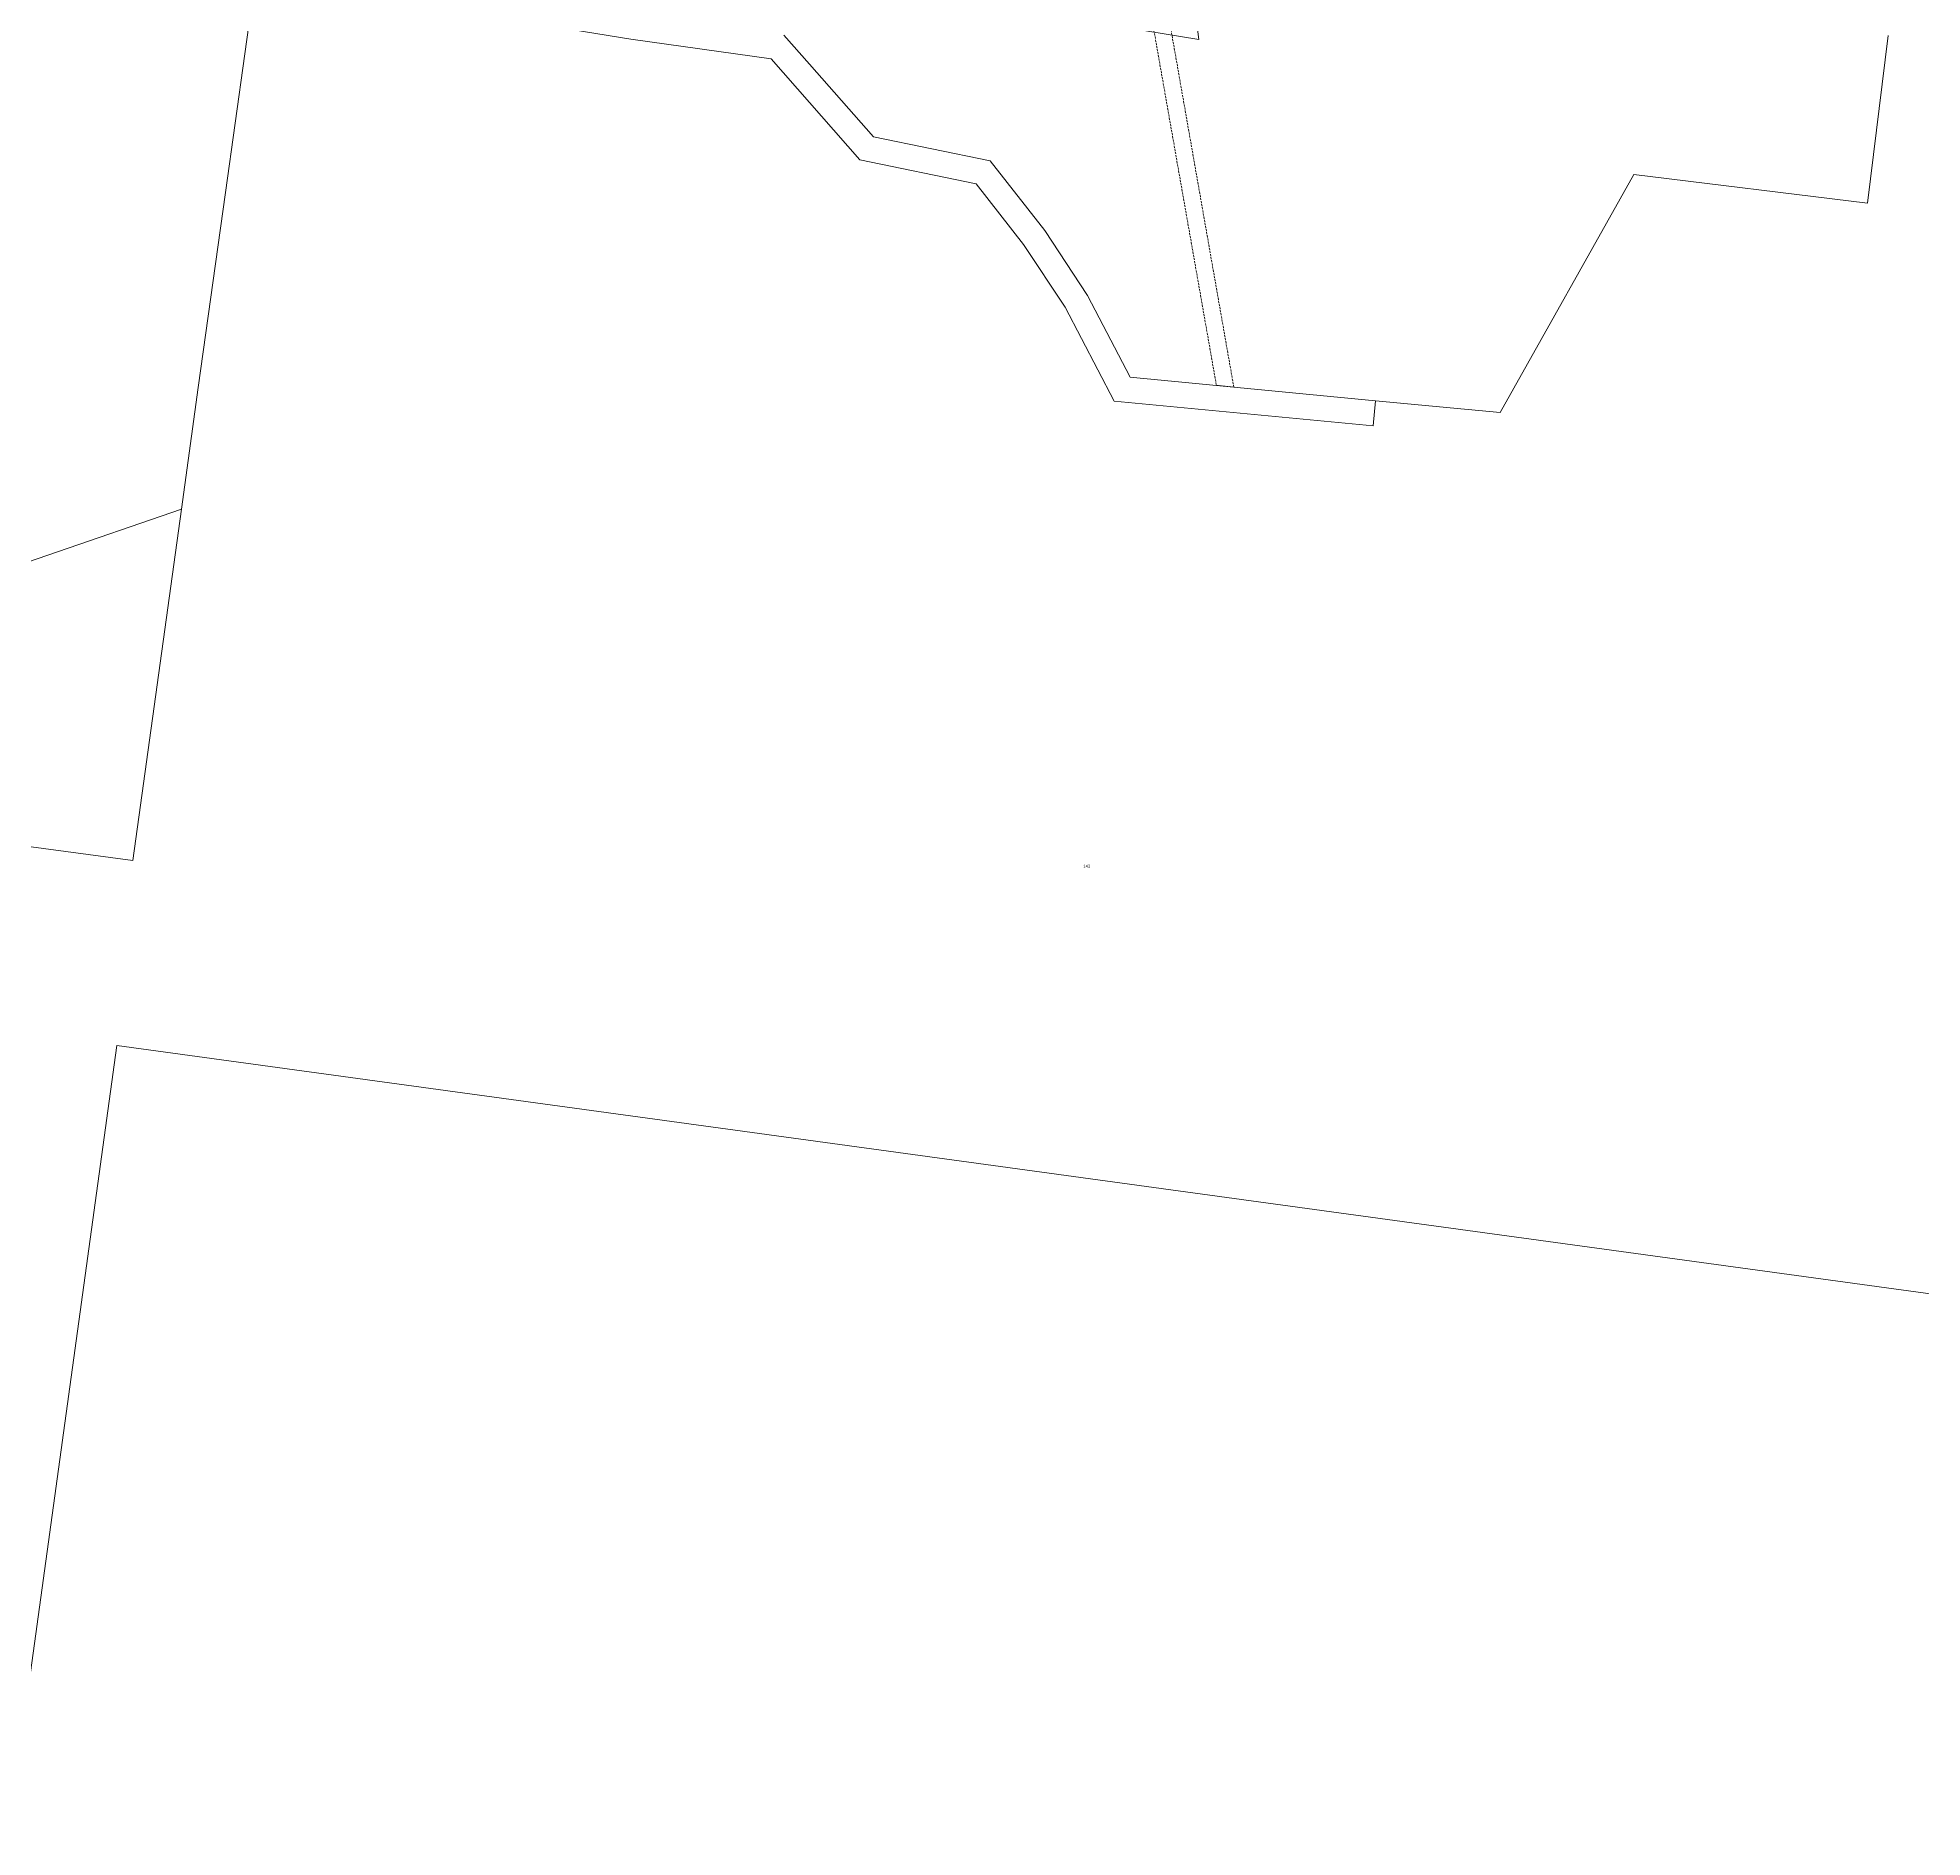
# Model space of a CAD drawing. Header units: metres. Extents: x 209078 to 212397, y 6290320 to 6293148.
# Drawn here: x 210371 to 211488, y 6290368 to 6291434 of the extents above; entities that cross this region are included whole.
import ezdxf

# ---------------------------------------------------------------- set-up
doc = ezdxf.new("R2010")
doc.units = ezdxf.units.M
doc.linetypes.add('HIDDEN', pattern=[0.375, 0.25, -0.125])
doc.linetypes.add('HIDDEN2', pattern=[0.1875, 0.125, -0.0625])
doc.layers.add('Cadastre Land Parcels_SP_EXT', color=9, linetype='Continuous', lineweight=5)
doc.layers.add('Cadastre Other Property_SP_EXT', color=9, linetype='HIDDEN', lineweight=5)
doc.styles.get("Standard").update_dxf_attribs({"font": 'arial.ttf'})

msp = doc.modelspace()

# ---------------------------------------------------------------- linework, layer by layer
at = {"layer": 'Cadastre Land Parcels_SP_EXT', "linetype": 'Continuous'}
for points in [[(210903.4, 6291458.6), (211059.3, 6291432.9), (211037, 6291609.3)], [(210499.8, 6291465.7), (210482.7, 6291342.3), (210466.6, 6291226.7), (210456.6, 6291154.6), (210427.8, 6290946.5), (210159.9, 6290982.5)], [(210665.6, 6291442.4), (210722.9, 6291433.1), (210806, 6291421.4), (210858.6, 6291361.6), (210927.4, 6291347.4), (210955.6, 6291311.5), (210980.1, 6291274.3), (211009.3, 6291218.7), (211162.6, 6291204), (211164.1, 6291218.9), (211022.6, 6291232.5), (211018.8, 6291232.9), (210993.5, 6291281.3), (210968.2, 6291319.8), (210935.8, 6291361), (210866.6, 6291375.3), (210828.8, 6291418.2), (210813.6, 6291435.4)], [(211467.8, 6291435.2), (211455.6, 6291335.9), (211317.1, 6291352.9), (211237.9, 6291211.8), (211164.1, 6291218.9), (211162.6, 6291204), (211009.3, 6291218.7), (210980.1, 6291274.3), (210955.6, 6291311.5), (210927.4, 6291347.4), (210858.6, 6291361.6), (210806, 6291421.4), (210722.9, 6291433.1), (210665.6, 6291442.4)], [(210159.9, 6290982.5), (210427.8, 6290946.5), (210456.6, 6291154.6), (210298.1, 6291100.1)], [(210353.7, 6290367.8), (210418.3, 6290836.9), (211518.8, 6290686.2)]]:
    msp.add_lwpolyline(points, dxfattribs=at)
at = {"layer": 'Cadastre Other Property_SP_EXT', "linetype": 'HIDDEN2', "ltscale": 10}
msp.add_lwpolyline([(210984.7, 6291919.1), (211018.8, 6291517.7), (211069.8, 6291228), (211080.1, 6291227), (211028.8, 6291518.9), (210994.3, 6291926.6), (211065, 6292321.3), (211321.8, 6292566.7), (211315.7, 6292568.2), (211313.3, 6292572.4), (211055.7, 6292326.2), (210984.6, 6291929.1)], dxfattribs=at)

# ---------------------------------------------------------------- texts
at = {"layer": 'Cadastre Land Parcels_SP_EXT'}
msp.add_text('143', height=1.8, dxfattribs=at).set_placement((210990.9, 6290942.2))

doc.saveas('drawing.dxf')
